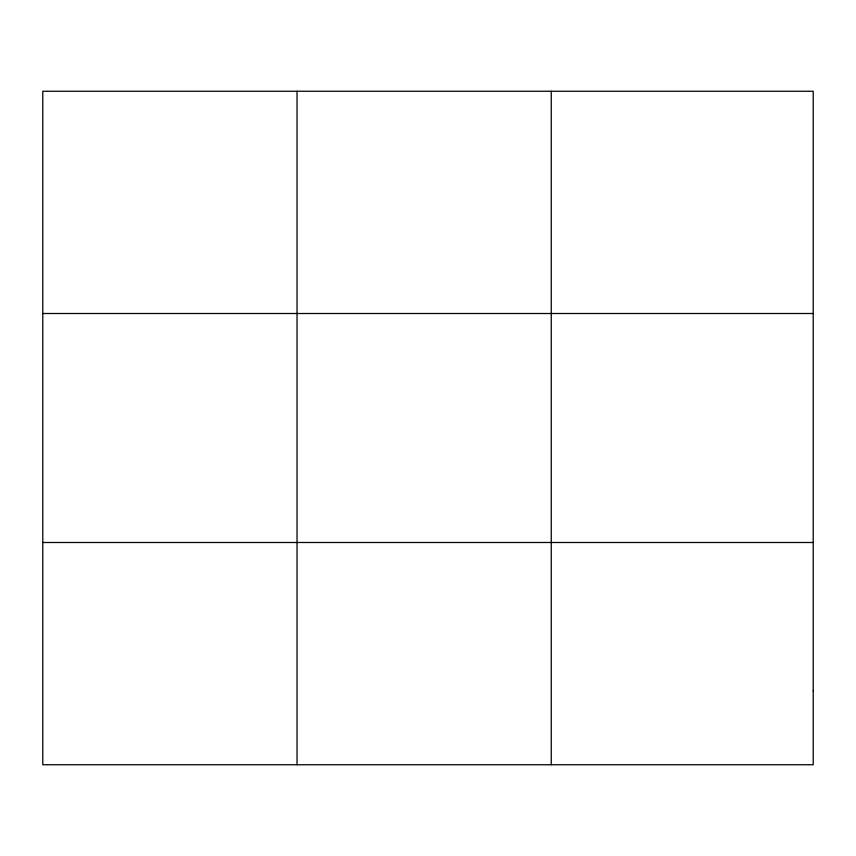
<?xml version="1.0" encoding="UTF-8"?>
<svg xmlns="http://www.w3.org/2000/svg" width="856" height="856" viewBox="0 0 856 856"><rect width="100%" height="100%" fill="white"/><g stroke="black" fill="none" stroke-linecap="round" stroke-linejoin="round"><path stroke-width="1.28" d="M297.032 764.75L297.032 91.25M551.264 764.75L551.264 91.25M42.8 313.51L813.2 313.51M42.8 542.49L813.2 542.49M813.2 690.664L813.2 764.75L42.8 764.75L42.8 91.25L813.2 91.25L813.2 690.664"/></g></svg>
